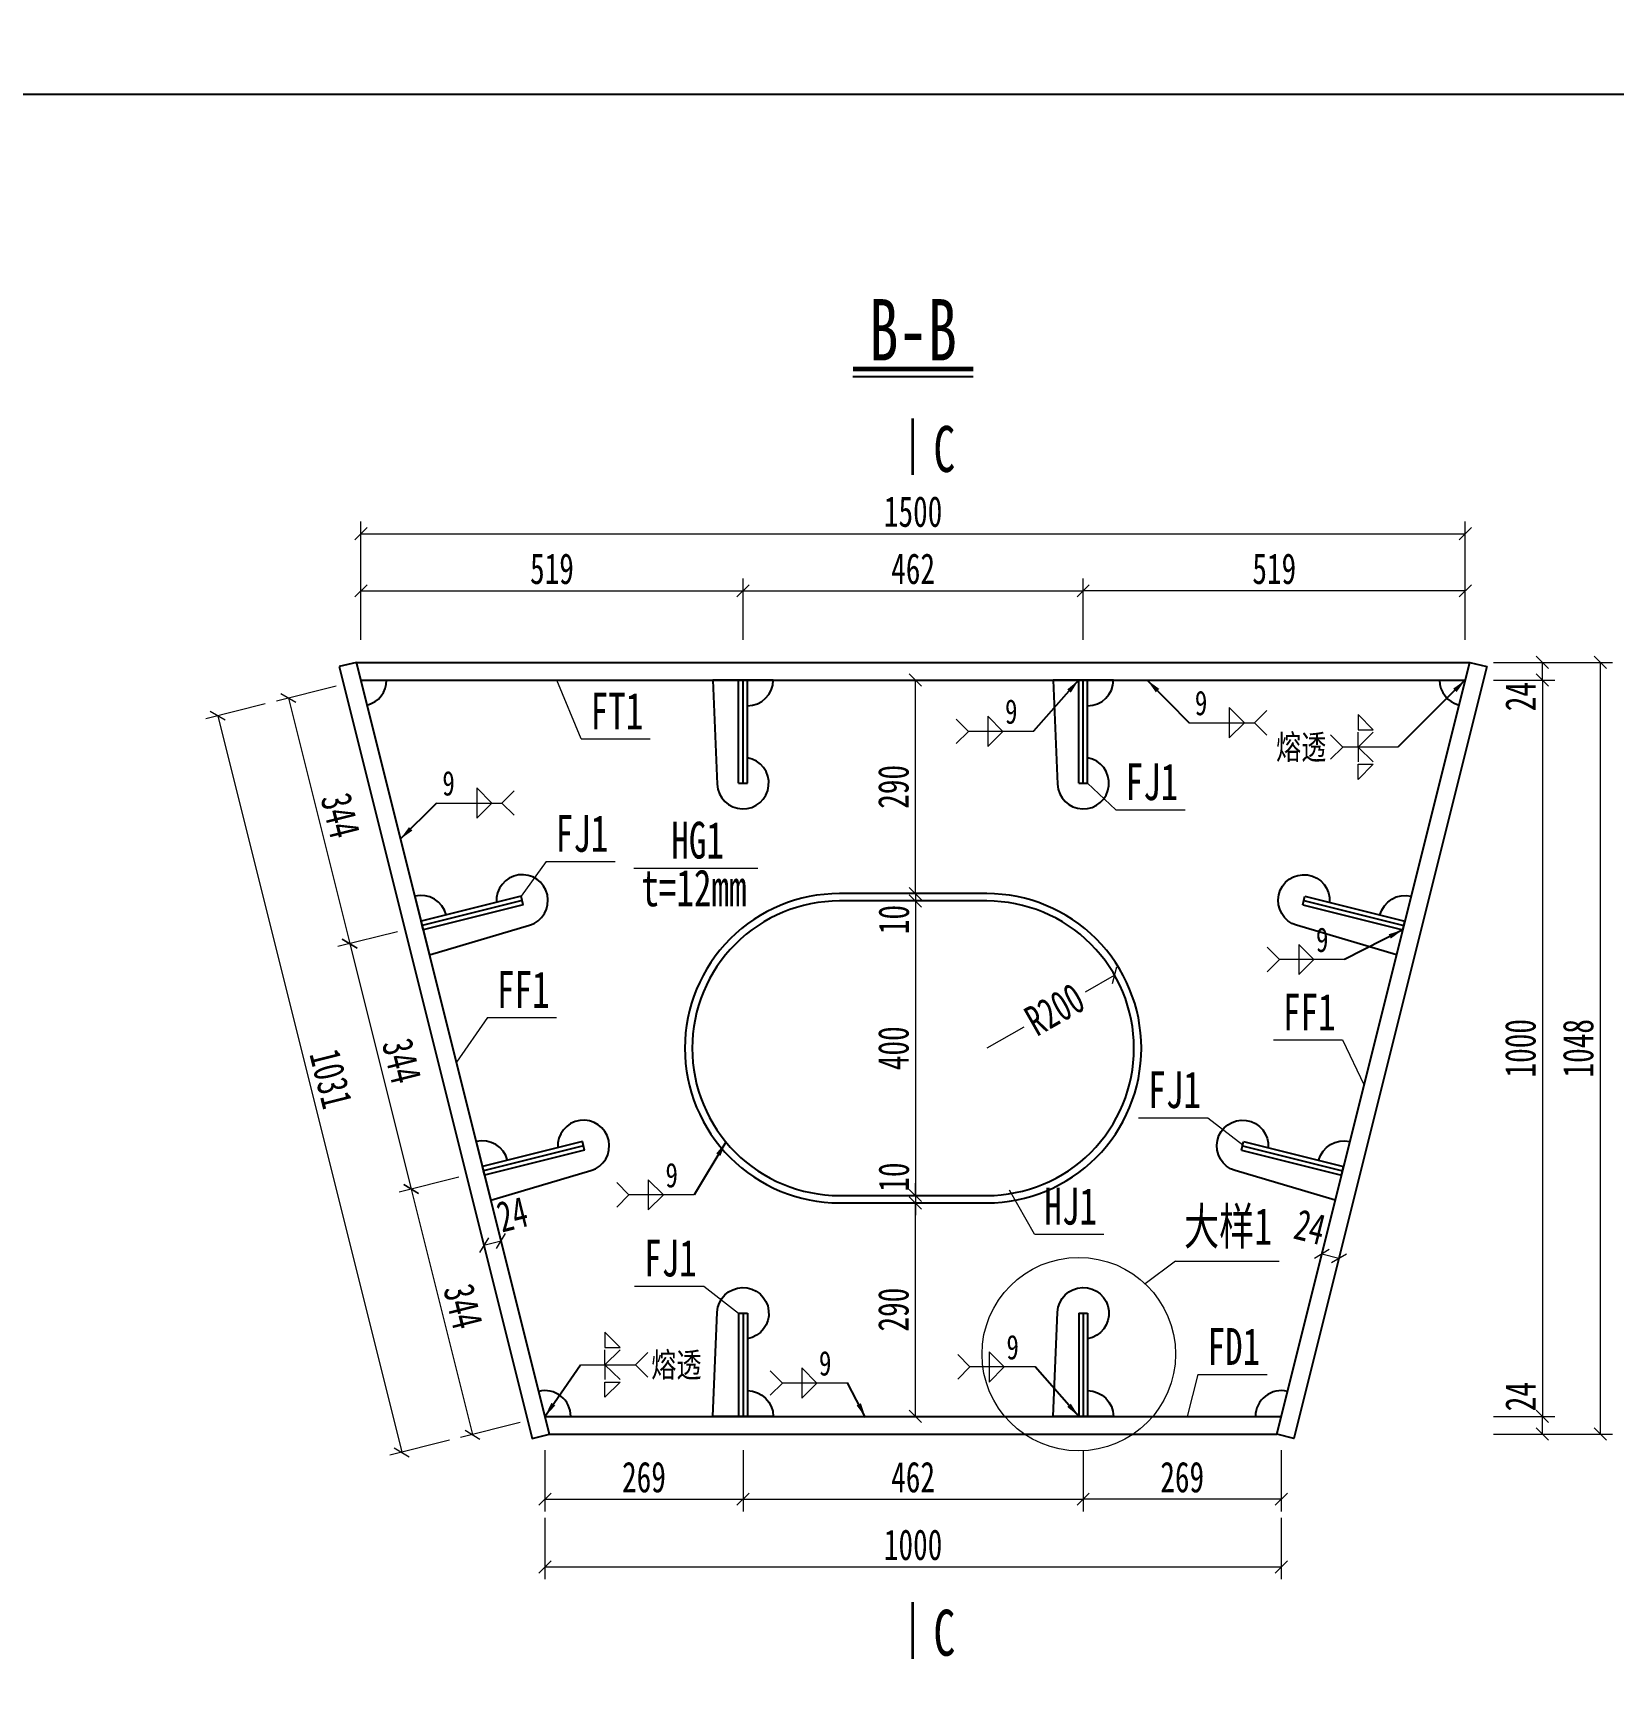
# Model space of a CAD drawing. Header units: millimetres. Extents: x -60009 to 63758, y -2164 to 95433.
# Drawn here: x 8964 to 11111, y 32391 to 34644 of the extents above; entities that cross this region are included whole.
import ezdxf
from ezdxf.enums import TextEntityAlignment as Align

# ---------------------------------------------------------------- set-up
doc = ezdxf.new("R2010")
doc.units = ezdxf.units.MM
doc.layers.get('Defpoints').update_dxf_attribs({"color": 8})
for name, color, linetype, lineweight in [('Dim', 4, 'Continuous', 15), ('文字', 7, 'Continuous', 15), ('标注线及字体', 2, 'Continuous', 15), ('粗线', 3, 'Continuous', 35), ('细实线', 4, 'Continuous', 15), ('钢板粗线', 1, 'Continuous', 25)]:
    doc.layers.add(name, color=color, linetype=linetype, lineweight=lineweight)
doc.layers.add('Text', color=4, linetype='Continuous')
doc.styles.add('111', font='仿宋_GB2312.TTF', dxfattribs={"width": 0.7})
doc.styles.add('BM_Dim', font='仿宋_GB2312.TTF', dxfattribs={"width": 0.85})
doc.styles.add('SMEDI', font='仿宋_GB2312.TTF', dxfattribs={"width": 0.75})
doc.styles.get("Standard").update_dxf_attribs({"font": '仿宋_GB2312.TTF'})
doc.dimstyles.new('200', dxfattribs={"dimscale": 0, "dimtxt": 2.5, "dimasz": 1, "dimexe": 1, "dimexo": 1, "dimgap": 0.6, "dimtad": 1, "dimdec": 0, "dimdsep": 46, "dimtxsty": '111', "dimblk": 'OBLIQUE', "dimcen": 0, "dimclrd": 4, "dimclre": 4, "dimclrt": 4, "dimadec": 1, "dimazin": 2, "dimtfac": 1, "dimtdec": 0, "dimtix": 1, "dimtmove": 2, "dimatfit": 3, "dimfxl": 4, "dimfxlon": 1, "dimtolj": 1, "dimlwd": -1, "dimlwe": -1, "dimarcsym": 0})
doc.dimstyles.new('MSteel_1.0_1.0', dxfattribs={"dimtxt": 3, "dimasz": 1.2, "dimexe": 1, "dimexo": 1, "dimgap": 1, "dimtad": 3, "dimtoh": 1, "dimdec": 0, "dimzin": 0, "dimdsep": 46, "dimtxsty": 'Standard', "dimblk": 'ARCHTICK', "dimcen": 0.09, "dimclrd": 3, "dimclre": 3, "dimadec": 0, "dimazin": 0, "dimtfac": 1, "dimtdec": 4, "dimtofl": 0, "dimtmove": 0, "dimatfit": 3, "dimfxl": 1, "dimtolj": 1, "dimtzin": 0, "dimarcsym": 0})

# ---------------------------------------------------------------- blocks, each defined once
blk = doc.blocks.new('_Oblique')
at = {"color": 0, "linetype": 'ByBlock', "lineweight": -2}
blk.add_line((-0.5, -0.5), (0.5, 0.5), dxfattribs=at)
blk = doc.blocks.new('*D271')
at = {"layer": 'Defpoints', "color": 0, "transparency": 16777216}
for p in [(21100.9, 67033.4), (21986.2, 67032), (21984.6, 66032), (21099.3, 66017.4), (21099.2, 65919.6)]:
    blk.add_point(p, dxfattribs=at)
at = {"layer": '细实线', "color": 4, "transparency": 16777216}
for p, q in [((21099.2, 65986.3), (21099.1, 65903)), ((21984.6, 65984.9), (21984.4, 65901.5))]:
    blk.add_line(p, q, dxfattribs=at)
blk.add_arc((-34515894092.1, -21492456430780), 21492484212182.8, 89.907985640573, 89.907985642933, dxfattribs=at)
at = {"layer": '细实线', "color": 4, "transparency": 16777216, "xscale": 16.66666666666666, "yscale": 16.66666666666666, "zscale": 16.66666666666666}
for p, rotation in [((21099.1, 65919.6), 179.9079856429328), ((21984.4, 65918.2), 359.9079856405726)]:
    blk.add_blockref('_Oblique', p, dxfattribs=dict(at, rotation=rotation))
at = {"layer": '细实线', "color": 4, "transparency": 16777216, "insert": (21541.8, 65948.7), "char_height": 41.67, "attachment_point": 5, "rotation": 359.908, "style": '111'}
blk.add_mtext('885', dxfattribs=at)
blk = doc.blocks.new('*D273')
at = {"layer": 'Defpoints', "color": 0, "transparency": 16777216}
for p in [(21101.2, 67117), (21100.9, 67033.4), (21986.2, 67032), (21984.6, 66032), (21099.3, 66017.4)]:
    blk.add_point(p, dxfattribs=at)
at = {"layer": '细实线', "color": 4, "transparency": 16777216}
for p, q in [((21100.9, 67050.4), (21101.1, 67133.7)), ((21986.3, 67049), (21986.4, 67132.3))]:
    blk.add_line(p, q, dxfattribs=at)
blk.add_arc((-34515894092.1, -21492456430780), 21492484213380.2, 89.907985640573, 89.907985642933, dxfattribs=at)
at = {"layer": '细实线', "color": 4, "transparency": 16777216, "xscale": 16.66666666666666, "yscale": 16.66666666666666, "zscale": 16.66666666666666}
for p, rotation in [((21101.1, 67117), 179.9079856429328), ((21986.4, 67115.6), 359.9079856405726)]:
    blk.add_blockref('_Oblique', p, dxfattribs=dict(at, rotation=rotation))
at = {"layer": '细实线', "color": 4, "transparency": 16777216, "insert": (21543.8, 67146.2), "char_height": 41.67, "attachment_point": 5, "rotation": 359.908, "style": '111'}
blk.add_mtext('885', dxfattribs=at)
blk = doc.blocks.new('12-140加劲 有焊孔')
at = {"layer": '钢板粗线'}
for p, q in [((41, 0), (35, 141.5)), ((-41, 0), (41, 0))]:
    blk.add_line(p, q, dxfattribs=at)
for centre, start, end in [((0, 140), 2.441, 260.1291), ((-6, 0), 90, 180)]:
    blk.add_arc(centre, 35, start, end, dxfattribs=at)
blk = doc.blocks.new('*D847')
at = {"layer": 'Defpoints', "color": 0}
for p in [(10120.4, 33475), (10120.4, 33465), (10162.3, 33465)]:
    blk.add_point(p, dxfattribs=at)
at = {"layer": '细实线', "color": 4}
for p, q in [((10137, 33475), (10179, 33475)), ((10162.3, 33475), (10162.3, 33491.7)), ((10162.3, 33475), (10162.3, 33465)), ((10137, 33465), (10179, 33465)), ((10162.3, 33465), (10162.3, 33448.4))]:
    blk.add_line(p, q, dxfattribs=at)
at = {"layer": '细实线', "color": 4, "xscale": 16.66666666666666, "yscale": 16.66666666666666, "zscale": 16.66666666666666}
for p, rotation in [((10162.3, 33475), 270), ((10162.3, 33465), 90)]:
    blk.add_blockref('_Oblique', p, dxfattribs=dict(at, rotation=rotation))
at = {"layer": '细实线', "color": 4, "insert": (10133, 33439.8), "char_height": 41.67, "attachment_point": 5, "rotation": 90, "style": '111'}
blk.add_mtext('\\A1;10', dxfattribs=at)
blk = doc.blocks.new('*D848')
at = {"layer": 'Defpoints', "color": 0}
for p in [(10120.4, 33765), (10162.3, 33765), (10120.4, 33475)]:
    blk.add_point(p, dxfattribs=at)
at = {"layer": '细实线', "color": 4}
for p, q in [((10137, 33765), (10179, 33765)), ((10162.3, 33475), (10162.3, 33765)), ((10137, 33475), (10179, 33475))]:
    blk.add_line(p, q, dxfattribs=at)
at = {"layer": '细实线', "color": 4, "xscale": 16.66666666666666, "yscale": 16.66666666666666, "zscale": 16.66666666666666}
for p, rotation in [((10162.3, 33765), 90), ((10162.3, 33475), 270)]:
    blk.add_blockref('_Oblique', p, dxfattribs=dict(at, rotation=rotation))
at = {"layer": '细实线', "color": 4, "insert": (10132.5, 33620), "char_height": 41.67, "attachment_point": 5, "rotation": 90, "style": '111'}
blk.add_mtext('\\A1;290', dxfattribs=at)
blk = doc.blocks.new('*D849')
at = {"layer": 'Defpoints', "color": 0}
for p in [(10120.4, 33465), (10120.4, 33065), (10162.3, 33065)]:
    blk.add_point(p, dxfattribs=at)
at = {"layer": '细实线', "color": 4}
for p, q in [((10137, 33465), (10179, 33465)), ((10162.3, 33465), (10162.3, 33065)), ((10137, 33065), (10179, 33065))]:
    blk.add_line(p, q, dxfattribs=at)
at = {"layer": '细实线', "color": 4, "xscale": 16.66666666666666, "yscale": 16.66666666666666, "zscale": 16.66666666666666}
for p, rotation in [((10162.3, 33465), 90), ((10162.3, 33065), 270)]:
    blk.add_blockref('_Oblique', p, dxfattribs=dict(at, rotation=rotation))
at = {"layer": '细实线', "color": 4, "insert": (10132.5, 33265), "char_height": 41.67, "attachment_point": 5, "rotation": 90, "style": '111'}
blk.add_mtext('\\A1;400', dxfattribs=at)
blk = doc.blocks.new('*D850')
at = {"layer": 'Defpoints', "color": 0}
for p in [(10120.4, 33065), (10120.4, 33055), (10162.3, 33055)]:
    blk.add_point(p, dxfattribs=at)
at = {"layer": '细实线', "color": 4}
for p, q in [((10162.3, 33065), (10162.3, 33081.7)), ((10137, 33065), (10179, 33065)), ((10137, 33055), (10179, 33055)), ((10162.3, 33065), (10162.3, 33055)), ((10162.3, 33055), (10162.3, 33038.4))]:
    blk.add_line(p, q, dxfattribs=at)
at = {"layer": '细实线', "color": 4, "xscale": 16.66666666666666, "yscale": 16.66666666666666, "zscale": 16.66666666666666}
for p, rotation in [((10162.3, 33065), 270), ((10162.3, 33055), 90)]:
    blk.add_blockref('_Oblique', p, dxfattribs=dict(at, rotation=rotation))
at = {"layer": '细实线', "color": 4, "insert": (10133, 33090), "char_height": 41.67, "attachment_point": 5, "rotation": 90, "style": '111'}
blk.add_mtext('\\A1;10', dxfattribs=at)
blk = doc.blocks.new('*D851')
at = {"layer": 'Defpoints', "color": 0}
for p in [(10120.4, 33055), (10162.3, 33055), (10120.4, 32765)]:
    blk.add_point(p, dxfattribs=at)
at = {"layer": '细实线', "color": 4}
for p, q in [((10137, 33055), (10179, 33055)), ((10162.3, 32765), (10162.3, 33055)), ((10137, 32765), (10179, 32765))]:
    blk.add_line(p, q, dxfattribs=at)
at = {"layer": '细实线', "color": 4, "xscale": 16.66666666666666, "yscale": 16.66666666666666, "zscale": 16.66666666666666}
for p, rotation in [((10162.3, 33055), 90), ((10162.3, 32765), 270)]:
    blk.add_blockref('_Oblique', p, dxfattribs=dict(at, rotation=rotation))
at = {"layer": '细实线', "color": 4, "insert": (10132.5, 32910), "char_height": 41.67, "attachment_point": 5, "rotation": 90, "style": '111'}
blk.add_mtext('\\A1;290', dxfattribs=at)
blk = doc.blocks.new('_ArchTick')
at = {"color": 0, "linetype": 'ByBlock', "const_width": 0.15}
blk.add_lwpolyline([(-0.5, -0.5), (0.5, 0.5)], dxfattribs=at)
blk = doc.blocks.new('角焊缝1')
at = {"layer": 'Dim'}
blk.add_line((-3101.17, 370.22), (-3106.48, 370.22), dxfattribs=at)
blk.add_lwpolyline([(-3107.48, 369.22), (-3106.48, 370.22), (-3107.48, 371.22)], dxfattribs=at)
blk.add_lwpolyline([(-3104.91, 371.45), (-3104.91, 368.99), (-3103.68, 370.22)], close=True, dxfattribs=at)
blk = doc.blocks.new('*D852')
at = {"layer": 'Defpoints', "color": 0}
for p in [(10432.8, 33364.1), (10259.1, 33265)]:
    blk.add_point(p, dxfattribs=at)
at = {"layer": '细实线', "color": 4}
for p, q in [((10393.4, 33341.6), (10432.8, 33364.1)), ((10309.4, 33293.7), (10259.1, 33265))]:
    blk.add_line(p, q, dxfattribs=at)
at = {"layer": '细实线', "color": 4, "xscale": 16.66666666666666, "yscale": 16.66666666666666, "zscale": 16.66666666666666, "rotation": 29.68905914116267}
blk.add_blockref('_Oblique', (10432.8, 33364.1), dxfattribs=at)
at = {"layer": '细实线', "color": 4, "insert": (10351.4, 33317.7), "char_height": 41.67, "attachment_point": 5, "rotation": 29.6891, "style": '111'}
blk.add_mtext('\\A1;R200', dxfattribs=at)
blk = doc.blocks.new('角焊缝2')
at = {"layer": 'Dim'}
blk.add_line((-3138.01, 370.22), (-3132.7, 370.22), dxfattribs=at)
blk.add_lwpolyline([(-3134.75, 371.45), (-3134.75, 368.99), (-3133.52, 370.22)], close=True, dxfattribs=at)
blk.add_lwpolyline([(-3131.7, 369.22), (-3132.7, 370.22), (-3131.7, 371.22)], dxfattribs=at)
blk = doc.blocks.new('12-140加劲 无焊孔')
at = {"layer": 'Defpoints'}
blk.add_line((0, -140), (0, 0), dxfattribs=at)
at = {"layer": '钢板粗线'}
for p, q in [((-6, 0), (6, 0)), ((-6, -140), (-6, 0)), ((6, -140), (6, 0)), ((-6, -140), (6, -140))]:
    blk.add_line(p, q, dxfattribs=at)
blk = doc.blocks.new('*D853')
at = {"layer": 'Defpoints', "color": 0}
for p in [(9928.1, 33886.2), (9409.1, 33765), (9928.1, 33765)]:
    blk.add_point(p, dxfattribs=at)
at = {"layer": '细实线', "color": 4}
for p, q in [((9409.1, 33819.5), (9409.1, 33902.9)), ((9928.1, 33819.5), (9928.1, 33902.9)), ((9409.1, 33886.2), (9928.1, 33886.2))]:
    blk.add_line(p, q, dxfattribs=at)
at = {"layer": '细实线', "color": 4, "xscale": 16.66666666666666, "yscale": 16.66666666666666, "zscale": 16.66666666666666, "rotation": 180}
blk.add_blockref('_Oblique', (9409.1, 33886.2), dxfattribs=at)
at = {"layer": '细实线', "color": 4, "xscale": 16.66666666666666, "yscale": 16.66666666666666, "zscale": 16.66666666666666}
blk.add_blockref('_Oblique', (9928.1, 33886.2), dxfattribs=at)
at = {"layer": '细实线', "color": 4, "insert": (9668.6, 33916), "char_height": 41.67, "attachment_point": 5, "style": '111'}
blk.add_mtext('\\A1;519', dxfattribs=at)
blk = doc.blocks.new('*D854')
at = {"layer": 'Defpoints', "color": 0}
for p in [(10390.1, 33886.2), (9928.1, 33765), (10390.1, 33765)]:
    blk.add_point(p, dxfattribs=at)
at = {"layer": '细实线', "color": 4}
for p, q in [((9928.1, 33819.5), (9928.1, 33902.9)), ((10390.1, 33819.5), (10390.1, 33902.9)), ((9928.1, 33886.2), (10390.1, 33886.2))]:
    blk.add_line(p, q, dxfattribs=at)
at = {"layer": '细实线', "color": 4, "xscale": 16.66666666666666, "yscale": 16.66666666666666, "zscale": 16.66666666666666, "rotation": 180}
blk.add_blockref('_Oblique', (9928.1, 33886.2), dxfattribs=at)
at = {"layer": '细实线', "color": 4, "xscale": 16.66666666666666, "yscale": 16.66666666666666, "zscale": 16.66666666666666}
blk.add_blockref('_Oblique', (10390.1, 33886.2), dxfattribs=at)
at = {"layer": '细实线', "color": 4, "insert": (10159.1, 33916), "char_height": 41.67, "attachment_point": 5, "style": '111'}
blk.add_mtext('\\A1;462', dxfattribs=at)
blk = doc.blocks.new('*D855')
at = {"layer": 'Defpoints', "color": 0}
for p in [(10390.1, 33886.2), (10390.1, 33765), (10909.1, 33765)]:
    blk.add_point(p, dxfattribs=at)
at = {"layer": '细实线', "color": 4}
for p, q in [((10390.1, 33819.5), (10390.1, 33902.9)), ((10909.1, 33819.5), (10909.1, 33902.9)), ((10909.1, 33886.2), (10390.1, 33886.2))]:
    blk.add_line(p, q, dxfattribs=at)
at = {"layer": '细实线', "color": 4, "xscale": 16.66666666666666, "yscale": 16.66666666666666, "zscale": 16.66666666666666, "rotation": 180}
blk.add_blockref('_Oblique', (10390.1, 33886.2), dxfattribs=at)
at = {"layer": '细实线', "color": 4, "xscale": 16.66666666666666, "yscale": 16.66666666666666, "zscale": 16.66666666666666}
blk.add_blockref('_Oblique', (10909.1, 33886.2), dxfattribs=at)
at = {"layer": '细实线', "color": 4, "insert": (10649.6, 33916), "char_height": 41.67, "attachment_point": 5, "style": '111'}
blk.add_mtext('\\A1;519', dxfattribs=at)
blk = doc.blocks.new('*D856')
at = {"layer": 'Defpoints', "color": 0}
for p in [(10909.1, 33963.8), (9409.1, 33765), (10909.1, 33765)]:
    blk.add_point(p, dxfattribs=at)
at = {"layer": '细实线', "color": 4}
for p, q in [((9409.1, 33897.1), (9409.1, 33980.5)), ((10909.1, 33897.1), (10909.1, 33980.5)), ((9409.1, 33963.8), (10909.1, 33963.8))]:
    blk.add_line(p, q, dxfattribs=at)
at = {"layer": '细实线', "color": 4, "xscale": 16.66666666666666, "yscale": 16.66666666666666, "zscale": 16.66666666666666, "rotation": 180}
blk.add_blockref('_Oblique', (9409.1, 33963.8), dxfattribs=at)
at = {"layer": '细实线', "color": 4, "xscale": 16.66666666666666, "yscale": 16.66666666666666, "zscale": 16.66666666666666}
blk.add_blockref('_Oblique', (10909.1, 33963.8), dxfattribs=at)
at = {"layer": '细实线', "color": 4, "insert": (10159.1, 33993.6), "char_height": 41.67, "attachment_point": 5, "style": '111'}
blk.add_mtext('\\A1;1500', dxfattribs=at)
blk = doc.blocks.new('*D857')
at = {"layer": 'Defpoints', "color": 0}
for p in [(9409.1, 33765), (9492.4, 33431.7), (9394, 33407.1)]:
    blk.add_point(p, dxfattribs=at)
at = {"layer": '细实线', "color": 4}
for p, q in [((9375.4, 33756.6), (9294.5, 33736.4)), ((9310.7, 33740.4), (9394, 33407.1)), ((9458.7, 33423.3), (9377.9, 33403.1))]:
    blk.add_line(p, q, dxfattribs=at)
at = {"layer": '细实线', "color": 4, "xscale": 16.66666666666666, "yscale": 16.66666666666666, "zscale": 16.66666666666666}
for p, rotation in [((9310.7, 33740.4), 104.0362434679329), ((9394, 33407.1), 284.0362434679329)]:
    blk.add_blockref('_Oblique', p, dxfattribs=dict(at, rotation=rotation))
at = {"layer": '细实线', "color": 4, "insert": (9381.3, 33581), "char_height": 41.67, "attachment_point": 5, "rotation": 284.0362, "style": '111'}
blk.add_mtext('\\A1;344', dxfattribs=at)
blk = doc.blocks.new('*D858')
at = {"layer": 'Defpoints', "color": 0}
for p in [(9492.4, 33431.7), (9575.7, 33098.4), (9477.4, 33073.8)]:
    blk.add_point(p, dxfattribs=at)
at = {"layer": '细实线', "color": 4}
for p, q in [((9458.7, 33423.3), (9377.9, 33403.1)), ((9394, 33407.1), (9477.4, 33073.8)), ((9542.1, 33089.9), (9461.2, 33069.7))]:
    blk.add_line(p, q, dxfattribs=at)
at = {"layer": '细实线', "color": 4, "xscale": 16.66666666666666, "yscale": 16.66666666666666, "zscale": 16.66666666666666}
for p, rotation in [((9394, 33407.1), 104.0362434679324), ((9477.4, 33073.8), 284.0362434679324)]:
    blk.add_blockref('_Oblique', p, dxfattribs=dict(at, rotation=rotation))
at = {"layer": '细实线', "color": 4, "insert": (9464.6, 33247.7), "char_height": 41.67, "attachment_point": 5, "rotation": 284.0362, "style": '111'}
blk.add_mtext('\\A1;344', dxfattribs=at)
blk = doc.blocks.new('*D859')
at = {"layer": 'Defpoints', "color": 0}
for p in [(9575.7, 33098.4), (9659.1, 32765), (9560.7, 32740.4)]:
    blk.add_point(p, dxfattribs=at)
at = {"layer": '细实线', "color": 4}
for p, q in [((9542.1, 33089.9), (9461.2, 33069.7)), ((9477.4, 33073.8), (9560.7, 32740.4)), ((9625.4, 32756.6), (9544.5, 32736.4))]:
    blk.add_line(p, q, dxfattribs=at)
at = {"layer": '细实线', "color": 4, "xscale": 16.66666666666666, "yscale": 16.66666666666666, "zscale": 16.66666666666666}
for p, rotation in [((9477.4, 33073.8), 104.0362434679082), ((9560.7, 32740.4), 284.0362434679082)]:
    blk.add_blockref('_Oblique', p, dxfattribs=dict(at, rotation=rotation))
at = {"layer": '细实线', "color": 4, "insert": (9548, 32914.3), "char_height": 41.67, "attachment_point": 5, "rotation": 284.0362, "style": '111'}
blk.add_mtext('\\A1;344', dxfattribs=at)
blk = doc.blocks.new('*D860')
at = {"layer": 'Defpoints', "color": 0}
for p in [(9409.1, 33765), (9659.1, 32765), (9464.6, 32716.4)]:
    blk.add_point(p, dxfattribs=at)
at = {"layer": '细实线', "color": 4}
for p, q in [((9279.3, 33732.6), (9198.4, 33712.4)), ((9214.6, 33716.4), (9464.6, 32716.4)), ((9529.3, 32732.6), (9448.4, 32712.4))]:
    blk.add_line(p, q, dxfattribs=at)
at = {"layer": '细实线', "color": 4, "xscale": 16.66666666666666, "yscale": 16.66666666666666, "zscale": 16.66666666666666}
for p, rotation in [((9214.6, 33716.4), 104.0362434679265), ((9464.6, 32716.4), 284.0362434679265)]:
    blk.add_blockref('_Oblique', p, dxfattribs=dict(at, rotation=rotation))
at = {"layer": '细实线', "color": 4, "insert": (9368.5, 33223.6), "char_height": 41.67, "attachment_point": 5, "rotation": 284.0362, "style": '111'}
blk.add_mtext('\\A1;1031', dxfattribs=at)
blk = doc.blocks.new('*D861')
at = {"layer": 'Defpoints', "color": 0}
for p in [(9659.1, 32765), (9928.1, 32765), (9928.1, 32652.6)]:
    blk.add_point(p, dxfattribs=at)
at = {"layer": '细实线', "color": 4}
for p, q in [((9659.1, 32719.3), (9659.1, 32635.9)), ((9928.1, 32719.3), (9928.1, 32635.9)), ((9659.1, 32652.6), (9928.1, 32652.6))]:
    blk.add_line(p, q, dxfattribs=at)
at = {"layer": '细实线', "color": 4, "xscale": 16.66666666666666, "yscale": 16.66666666666666, "zscale": 16.66666666666666, "rotation": 180}
blk.add_blockref('_Oblique', (9659.1, 32652.6), dxfattribs=at)
at = {"layer": '细实线', "color": 4, "xscale": 16.66666666666666, "yscale": 16.66666666666666, "zscale": 16.66666666666666}
blk.add_blockref('_Oblique', (9928.1, 32652.6), dxfattribs=at)
at = {"layer": '细实线', "color": 4, "insert": (9793.6, 32682.4), "char_height": 41.67, "attachment_point": 5, "style": '111'}
blk.add_mtext('\\A1;269', dxfattribs=at)
blk = doc.blocks.new('*D862')
at = {"layer": 'Defpoints', "color": 0}
for p in [(9928.1, 32765), (10390.1, 32765), (10390.1, 32652.6)]:
    blk.add_point(p, dxfattribs=at)
at = {"layer": '细实线', "color": 4}
for p, q in [((9928.1, 32719.3), (9928.1, 32635.9)), ((10390.1, 32719.3), (10390.1, 32635.9)), ((9928.1, 32652.6), (10390.1, 32652.6))]:
    blk.add_line(p, q, dxfattribs=at)
at = {"layer": '细实线', "color": 4, "xscale": 16.66666666666666, "yscale": 16.66666666666666, "zscale": 16.66666666666666, "rotation": 180}
blk.add_blockref('_Oblique', (9928.1, 32652.6), dxfattribs=at)
at = {"layer": '细实线', "color": 4, "xscale": 16.66666666666666, "yscale": 16.66666666666666, "zscale": 16.66666666666666}
blk.add_blockref('_Oblique', (10390.1, 32652.6), dxfattribs=at)
at = {"layer": '细实线', "color": 4, "insert": (10159.1, 32682.4), "char_height": 41.67, "attachment_point": 5, "style": '111'}
blk.add_mtext('\\A1;462', dxfattribs=at)
blk = doc.blocks.new('*D863')
at = {"layer": 'Defpoints', "color": 0}
for p in [(10390.1, 32765), (10659.1, 32765), (10390.1, 32652.6)]:
    blk.add_point(p, dxfattribs=at)
at = {"layer": '细实线', "color": 4}
for p, q in [((10390.1, 32719.3), (10390.1, 32635.9)), ((10659.1, 32719.3), (10659.1, 32635.9)), ((10659.1, 32652.6), (10390.1, 32652.6))]:
    blk.add_line(p, q, dxfattribs=at)
at = {"layer": '细实线', "color": 4, "xscale": 16.66666666666666, "yscale": 16.66666666666666, "zscale": 16.66666666666666, "rotation": 180}
blk.add_blockref('_Oblique', (10390.1, 32652.6), dxfattribs=at)
at = {"layer": '细实线', "color": 4, "xscale": 16.66666666666666, "yscale": 16.66666666666666, "zscale": 16.66666666666666}
blk.add_blockref('_Oblique', (10659.1, 32652.6), dxfattribs=at)
at = {"layer": '细实线', "color": 4, "insert": (10524.6, 32682.4), "char_height": 41.67, "attachment_point": 5, "style": '111'}
blk.add_mtext('\\A1;269', dxfattribs=at)
blk = doc.blocks.new('*D864')
at = {"layer": 'Defpoints', "color": 0}
for p in [(9659.1, 32765), (10659.1, 32765), (10659.1, 32560.6)]:
    blk.add_point(p, dxfattribs=at)
at = {"layer": '细实线', "color": 4}
for p, q in [((9659.1, 32627.3), (9659.1, 32544)), ((10659.1, 32627.3), (10659.1, 32544)), ((9659.1, 32560.6), (10659.1, 32560.6))]:
    blk.add_line(p, q, dxfattribs=at)
at = {"layer": '细实线', "color": 4, "xscale": 16.66666666666666, "yscale": 16.66666666666666, "zscale": 16.66666666666666, "rotation": 180}
blk.add_blockref('_Oblique', (9659.1, 32560.6), dxfattribs=at)
at = {"layer": '细实线', "color": 4, "xscale": 16.66666666666666, "yscale": 16.66666666666666, "zscale": 16.66666666666666}
blk.add_blockref('_Oblique', (10659.1, 32560.6), dxfattribs=at)
at = {"layer": '细实线', "color": 4, "insert": (10159.1, 32590.5), "char_height": 41.67, "attachment_point": 5, "style": '111'}
blk.add_mtext('\\A1;1000', dxfattribs=at)
blk = doc.blocks.new('*D865')
at = {"layer": 'Defpoints', "color": 0}
for p in [(10865.2, 33765), (10621.4, 32765), (11013.8, 32765)]:
    blk.add_point(p, dxfattribs=at)
at = {"layer": '细实线', "color": 4}
for p, q in [((10947.2, 33765), (11030.5, 33765)), ((11013.8, 33765), (11013.8, 32765)), ((10947.2, 32765), (11030.5, 32765))]:
    blk.add_line(p, q, dxfattribs=at)
at = {"layer": '细实线', "color": 4, "xscale": 16.66666666666666, "yscale": 16.66666666666666, "zscale": 16.66666666666666}
for p, rotation in [((11013.8, 33765), 90), ((11013.8, 32765), 270)]:
    blk.add_blockref('_Oblique', p, dxfattribs=dict(at, rotation=rotation))
at = {"layer": '细实线', "color": 4, "insert": (10984, 33265), "char_height": 41.67, "attachment_point": 5, "rotation": 90, "style": '111'}
blk.add_mtext('\\A1;1000', dxfattribs=at)
blk = doc.blocks.new('*D866')
at = {"layer": 'Defpoints', "color": 0}
for p in [(10865.7, 33789), (11013.8, 33789), (10865.2, 33765)]:
    blk.add_point(p, dxfattribs=at)
at = {"layer": '细实线', "color": 4}
for p, q in [((10947.2, 33789), (11030.5, 33789)), ((11013.8, 33765), (11013.8, 33789)), ((10947.2, 33765), (11030.5, 33765))]:
    blk.add_line(p, q, dxfattribs=at)
at = {"layer": '细实线', "color": 4, "xscale": 16.66666666666666, "yscale": 16.66666666666666, "zscale": 16.66666666666666}
for p, rotation in [((11013.8, 33789), 90), ((11013.8, 33765), 270)]:
    blk.add_blockref('_Oblique', p, dxfattribs=dict(at, rotation=rotation))
at = {"layer": '细实线', "color": 4, "insert": (10984, 33742.5), "char_height": 41.67, "attachment_point": 5, "rotation": 90, "style": '111'}
blk.add_mtext('\\A1;24', dxfattribs=at)
blk = doc.blocks.new('*D867')
at = {"layer": 'Defpoints', "color": 0}
for p in [(10621.4, 32765), (11013.8, 32765), (10620.8, 32741)]:
    blk.add_point(p, dxfattribs=at)
at = {"layer": '细实线', "color": 4}
for p, q in [((10947.2, 32765), (11030.5, 32765)), ((11013.8, 32741), (11013.8, 32765)), ((10947.2, 32741), (11030.5, 32741))]:
    blk.add_line(p, q, dxfattribs=at)
at = {"layer": '细实线', "color": 4, "xscale": 16.66666666666666, "yscale": 16.66666666666666, "zscale": 16.66666666666666}
for p, rotation in [((11013.8, 32765), 90), ((11013.8, 32741), 270)]:
    blk.add_blockref('_Oblique', p, dxfattribs=dict(at, rotation=rotation))
at = {"layer": '细实线', "color": 4, "insert": (10984, 32791.8), "char_height": 41.67, "attachment_point": 5, "rotation": 90, "style": '111'}
blk.add_mtext('\\A1;24', dxfattribs=at)
blk = doc.blocks.new('*D868')
at = {"layer": 'Defpoints', "color": 0}
for p in [(10865.7, 33789), (10620.8, 32741), (11092.3, 32741)]:
    blk.add_point(p, dxfattribs=at)
at = {"layer": '细实线', "color": 4}
for p, q in [((11025.6, 33789), (11108.9, 33789)), ((11092.3, 33789), (11092.3, 32741)), ((11025.6, 32741), (11108.9, 32741))]:
    blk.add_line(p, q, dxfattribs=at)
at = {"layer": '细实线', "color": 4, "xscale": 16.66666666666666, "yscale": 16.66666666666666, "zscale": 16.66666666666666}
for p, rotation in [((11092.3, 33789), 90), ((11092.3, 32741), 270)]:
    blk.add_blockref('_Oblique', p, dxfattribs=dict(at, rotation=rotation))
at = {"layer": '细实线', "color": 4, "insert": (11062.5, 33265), "char_height": 41.67, "attachment_point": 5, "rotation": 90, "style": '111'}
blk.add_mtext('\\A1;1048', dxfattribs=at)
blk = doc.blocks.new('*D869')
at = {"layer": 'Defpoints', "color": 0}
for p in [(9599.5, 33003.3), (9588.5, 32948.4), (9611.7, 32954.3)]:
    blk.add_point(p, dxfattribs=at)
at = {"layer": '细实线', "color": 4}
for p, q in [((9584.4, 32964.6), (9572.2, 33013.6)), ((9576.2, 32997.5), (9599.5, 33003.3)), ((9607.7, 32970.4), (9595.4, 33019.5))]:
    blk.add_line(p, q, dxfattribs=at)
at = {"layer": '细实线', "color": 4, "xscale": 16.66666666666666, "yscale": 16.66666666666666, "zscale": 16.66666666666666}
for p, rotation in [((9576.2, 32997.5), 194.0362434679222), ((9599.5, 33003.3), 14.03624346792227)]:
    blk.add_blockref('_Oblique', p, dxfattribs=dict(at, rotation=rotation))
at = {"layer": '细实线', "color": 4, "insert": (9614.8, 33039.6), "char_height": 41.67, "attachment_point": 5, "rotation": 14.0362, "style": '111'}
blk.add_mtext('\\A1;24', dxfattribs=at)
blk = doc.blocks.new('*D870')
at = {"layer": 'Defpoints', "color": 0}
for p in [(10737.5, 32979.9), (10703.6, 32943.1), (10726.9, 32937.3)]:
    blk.add_point(p, dxfattribs=at)
at = {"layer": '细实线', "color": 4}
for p, q in [((10707.6, 32959.3), (10718.3, 33001.9)), ((10714.2, 32985.7), (10737.5, 32979.9)), ((10730.9, 32953.5), (10741.6, 32996))]:
    blk.add_line(p, q, dxfattribs=at)
at = {"layer": '细实线', "color": 4, "xscale": 16.66666666666666, "yscale": 16.66666666666666, "zscale": 16.66666666666666}
for p, rotation in [((10714.2, 32985.7), 165.9637565320778), ((10737.5, 32979.9), 345.9637565320777)]:
    blk.add_blockref('_Oblique', p, dxfattribs=dict(at, rotation=rotation))
at = {"layer": '细实线', "color": 4, "insert": (10698.1, 33022.4), "char_height": 41.67, "attachment_point": 5, "rotation": 345.9638, "style": '111'}
blk.add_mtext('\\A1;24', dxfattribs=at)
blk = doc.blocks.new('全融透2')
at = {"layer": 'Dim'}
blk.add_line((0, 0), (-4.48, 0), dxfattribs=at)
for points in [[(-3.23, 2.65), (-3.23, 1.41), (-2, 1.41)], [(-3.23, -2.65), (-3.23, -1.41), (-2, -1.41)]]:
    blk.add_lwpolyline(points, close=True, dxfattribs=at)
for points in [[(-5.48, 1), (-4.48, 0), (-5.48, -1)], [(-2, 1.21), (-3.23, 0), (-3.23, 1.21)], [(-2, -1.21), (-3.23, 0), (-3.23, -1.21)]]:
    blk.add_lwpolyline(points, dxfattribs=at)
at = {"layer": 'Text', "style": 'SMEDI', "width": 0.75}
blk.add_text('熔透', height=2, dxfattribs=at).set_placement((-9.92, 0), align=Align.MIDDLE_LEFT)
blk = doc.blocks.new('全融透1')
at = {"layer": 'Dim'}
blk.add_line((0, 0), (4.48, 0), dxfattribs=at)
for points in [[(2, 2.65), (2, 1.41), (3.23, 1.41)], [(2, -2.65), (2, -1.41), (3.23, -1.41)]]:
    blk.add_lwpolyline(points, close=True, dxfattribs=at)
for points in [[(3.23, 1.21), (2, 0), (2, 1.21)], [(3.23, -1.21), (2, 0), (2, -1.21)], [(5.48, 1), (4.48, 0), (5.48, -1)]]:
    blk.add_lwpolyline(points, dxfattribs=at)
at = {"layer": 'Text', "style": 'SMEDI', "width": 0.75}
blk.add_text('熔透', height=2, dxfattribs=at).set_placement((5.77, 0), align=Align.MIDDLE_LEFT)

msp = doc.modelspace()

# ---------------------------------------------------------------- linework, layer by layer
msp.add_line((10077.4, 34177.4), (10240.8, 34177.4))
at = {"const_width": 6}
msp.add_lwpolyline([(10077.4, 34187.4), (10240.8, 34187.4)], dxfattribs=at)
at = {"layer": 'Defpoints'}
msp.add_lwpolyline([(6349.8, 34560.8), (12766.5, 34560.8), (12766.5, 30297.5), (6349.8, 30297.5)], close=True, dxfattribs=at)
at = {"layer": '粗线'}
for p, q in [((10158.7, 34043.5), (10158.7, 34120.3)), ((10158.7, 32435.8), (10158.7, 32512.6))]:
    msp.add_line(p, q, dxfattribs=at)
at = {"layer": '细实线'}
for p, q in [((9708.1, 33685), (9675.1, 33765)), ((9708.1, 33685), (9802.1, 33685)), ((10434.6, 33588.9), (10396.1, 33625)), ((10434.6, 33588.9), (10528.6, 33588.9)), ((9660.6, 33518.6), (9626.8, 33471.5)), ((9660.6, 33518.6), (9754.6, 33518.6)), ((9779.9, 33509.5), (9948.1, 33509.5)), ((9580.9, 33306.6), (9538.8, 33246.1)), ((9580.9, 33306.6), (9674.9, 33306.6)), ((10648.4, 33276.2), (10742.5, 33276.2)), ((10742.5, 33276.2), (10771.5, 33214.8)), ((10465.4, 33170.6), (10559.5, 33170.6)), ((10559.5, 33170.6), (10606.7, 33133.7)), ((10324.2, 33012.4), (10290.1, 33072.1)), ((10324.2, 33012.4), (10418.2, 33012.4)), ((10515.5, 32975.7), (10474.4, 32945)), ((10515.5, 32975.7), (10656.1, 32975.7)), ((9780.7, 32942), (9874.8, 32942)), ((9874.8, 32942), (9922.1, 32905)), ((10545.9, 32821.8), (10531.1, 32765)), ((10545.9, 32821.8), (10640, 32821.8))]:
    msp.add_line(p, q, dxfattribs=at)
msp.add_circle((10384.1, 32849.6), 131.4, dxfattribs=at)
for p in [(9492.4, 33431.7), (9575.7, 33098.4)]:
    msp.add_point(p, dxfattribs=at)
at = {"layer": '钢板粗线'}
for p, q in [((9403.1, 33789), (10915.1, 33789)), ((9409.1, 33765), (10909.1, 33765)), ((9659.1, 32765), (10659.1, 32765)), ((9665.1, 32741), (10653.1, 32741))]:
    msp.add_line(p, q, dxfattribs=at)
for points in [[(9379.8, 33783.2), (9641.8, 32735.2), (9665.1, 32741), (9403.1, 33789)], [(10938.3, 33783.2), (10676.3, 32735.2), (10653.1, 32741), (10915.1, 33789)]]:
    msp.add_lwpolyline(points, close=True, dxfattribs=at)
for points in [[(10259.1, 33055, 0.414214), (10469.1, 33265, 0.414214), (10259.1, 33475), (10059.1, 33475, 0.414214), (9849.1, 33265, 0.414214), (10059.1, 33055)], [(10259.1, 33065, 0.414214), (10459.1, 33265, 0.414214), (10259.1, 33465), (10059.1, 33465, 0.414214), (9859.1, 33265, 0.414214), (10059.1, 33065)]]:
    msp.add_lwpolyline(points, format="xyb", close=True, dxfattribs=at)
for centre, start, end in [((9409.1, 33765), 284.0362, 0), ((10909.1, 33765), 180, 255.9638), ((9659.1, 32765), 0, 104.0362), ((10659.1, 32765), 75.9638, 180)]:
    msp.add_arc(centre, 35, start, end, dxfattribs=at)

# ---------------------------------------------------------------- block references
at = {"layer": '细实线'}
for name, p, rotation in [('12-140加劲 有焊孔', (9928.1, 33765), 180), ('12-140加劲 有焊孔', (10390.1, 33765), 180), ('12-140加劲 有焊孔', (9492.4, 33431.7), 284.0362434678854), ('12-140加劲 无焊孔', (9492.4, 33431.7), 104.0362434679265), ('12-140加劲 有焊孔', (9575.7, 33098.4), 284.0362434679127), ('12-140加劲 无焊孔', (9575.7, 33098.4), 104.0362434679265)]:
    msp.add_blockref(name, p, dxfattribs=dict(at, rotation=rotation))
for p in [(9928.1, 33765), (10390.1, 33765)]:
    msp.add_blockref('12-140加劲 无焊孔', p, dxfattribs=at)
at = {"layer": '细实线', "xscale": 16.66666666666666, "yscale": 16.66666666666666, "zscale": 16.66666666666666}
for name, p in [('角焊缝2', (62834.3, 27536.7)), ('角焊缝1', (62009.1, 27525)), ('全融透2', (10817.4, 33674.1)), ('角焊缝2', (61812.3, 27427.7)), ('角焊缝1', (62431.4, 27215.2)), ('角焊缝1', (61547.9, 26895.5)), ('全融透1', (9707.3, 32835.1)), ('角焊缝1', (62011, 26661.9)), ('角焊缝1', (61756.4, 26640))]:
    msp.add_blockref(name, p, dxfattribs=at)
at = {"layer": '细实线', "xscale": -1}
for name, p, rotation in [('12-140加劲 有焊孔', (10825.7, 33431.7), 75.96375653211462), ('12-140加劲 无焊孔', (10825.7, 33431.7), 255.9637565320735), ('12-140加劲 有焊孔', (10742.4, 33098.4), 75.96375653208729), ('12-140加劲 无焊孔', (10742.4, 33098.4), 255.9637565320735), ('12-140加劲 无焊孔', (9928.1, 32765), 180), ('12-140加劲 无焊孔', (10390.1, 32765), 180)]:
    msp.add_blockref(name, p, dxfattribs=dict(at, rotation=rotation))
for p in [(9928.1, 32765), (10390.1, 32765)]:
    msp.add_blockref('12-140加劲 有焊孔', p, dxfattribs=at)

# ---------------------------------------------------------------- texts
at = {"layer": 'Text', "style": 'SMEDI', "width": 0.75}
for p in [(10541.7, 33733.9), (10283.9, 33722.3), (9519.7, 33624.9), (10706.2, 33412.4), (9822.7, 33092.7), (10285.8, 32859.1), (10031.2, 32837.2)]:
    msp.add_text('9', height=33.3, dxfattribs=at).set_placement(p, align=Align.MIDDLE_LEFT)
at = {"layer": '文字', "style": 'BM_Dim', "width": 0.7}
for p in [(10201.5, 34047.6), (10201.5, 32440)]:
    msp.add_text('C', height=62.5, dxfattribs=at).set_placement(p, align=Align.CENTER)
for s, p in [('FT1', (9756.9, 33683.1)), ('FJ1', (10483.4, 33587)), ('FJ1', (9709.4, 33516.8)), ('HG1', (9866.5, 33507.6)), ('t=12mm', (9861.4, 33442.8)), ('FF1', (9629.7, 33304.7)), ('FF1', (10697.2, 33274.3)), ('FJ1', (10514.2, 33168.8)), ('HJ1', (10373, 33010.5)), ('大样1', (10586.7, 32983.2)), ('FJ1', (9829.5, 32940.1)), ('FD1', (10594.7, 32820))]:
    msp.add_text(s, height=50, dxfattribs=at).set_placement(p, align=Align.BOTTOM_CENTER)
at = {"layer": '标注线及字体', "style": '111', "width": 0.7}
msp.add_text('B-B', height=83.33, dxfattribs=at).set_placement((10159.1, 34240.7), align=Align.MIDDLE)

# ---------------------------------------------------------------- dimensions: what is measured, and where the dimension line sits
at = {"layer": '细实线'}
for base, picture, middle in [((21101.2, 67117), '*D273', (21543.8, 67146.2)), ((21099.2, 65919.6), '*D271', (21541.8, 65948.7))]:
    dim = msp.add_angular_dim_2l(base=base, line1=((21099.3, 66017.4), (21100.9, 67033.4)), line2=((21986.2, 67032), (21984.6, 66032)), text='885', dimstyle='200', override={"dimscale": 16.666667, "dimtxsty": '111', "dimblk": 'Oblique'}, dxfattribs=at)
    dim.commit()
    dim.dimension.update_dxf_attribs({"geometry": picture, "text_midpoint": middle})
for base, p1, p2, override, picture, middle in [((10909.1, 33963.8), (9409.1, 33765), (10909.1, 33765), {"dimscale": 16.666667}, '*D856', (10159.1, 33993.6)), ((9928.1, 33886.2), (9409.1, 33765), (9928.1, 33765), {"dimscale": 16.666667}, '*D853', (9668.6, 33916)), ((10390.1, 33886.2), (9928.1, 33765), (10390.1, 33765), {"dimscale": 16.666667}, '*D854', (10159.1, 33916)), ((9928.1, 32652.6), (9659.1, 32765), (9928.1, 32765), {"dimscale": 16.666667, "dimblk": 'Oblique'}, '*D861', (9793.6, 32682.4)), ((10659.1, 32560.6), (9659.1, 32765), (10659.1, 32765), {"dimscale": 16.666667, "dimblk": 'Oblique'}, '*D864', (10159.1, 32590.5)), ((10390.1, 32652.6), (9928.1, 32765), (10390.1, 32765), {"dimscale": 16.666667, "dimblk": 'Oblique'}, '*D862', (10159.1, 32682.4))]:
    dim = msp.add_linear_dim(base=base, p1=p1, p2=p2, dimstyle='200', override=override, dxfattribs=at)
    dim.commit()
    dim.dimension.update_dxf_attribs({"geometry": picture, "text_midpoint": middle})
for base, p1, p2, angle, override, picture, middle in [((10390.1, 33886.2), (10909.1, 33765), (10390.1, 33765), 180, {"dimscale": 16.666667}, '*D855', (10649.6, 33916)), ((11092.3, 32741), (10865.7, 33789), (10620.8, 32741), 90, {"dimscale": 16.666667, "dimblk": 'Oblique'}, '*D868', (11062.5, 33265)), ((10162.3, 33765), (10120.4, 33475), (10120.4, 33765), 90, {"dimscale": 16.666667, "dimblk": 'Oblique'}, '*D848', (10132.5, 33620)), ((11013.8, 32765), (10865.2, 33765), (10621.4, 32765), 90, {"dimscale": 16.666667, "dimblk": 'Oblique'}, '*D865', (10984, 33265)), ((10162.3, 33065), (10120.4, 33465), (10120.4, 33065), 90, {"dimscale": 16.666667, "dimblk": 'Oblique'}, '*D849', (10132.5, 33265)), ((10162.3, 33055), (10120.4, 32765), (10120.4, 33055), 90, {"dimscale": 16.666667, "dimblk": 'Oblique'}, '*D851', (10132.5, 32910)), ((10390.1, 32652.6), (10659.1, 32765), (10390.1, 32765), 180, {"dimscale": 16.666667, "dimblk": 'Oblique'}, '*D863', (10524.6, 32682.4))]:
    dim = msp.add_linear_dim(base=base, p1=p1, p2=p2, angle=angle, dimstyle='200', override=override, dxfattribs=at)
    dim.commit()
    dim.dimension.update_dxf_attribs({"geometry": picture, "text_midpoint": middle})
for base, p1, p2, angle, picture, middle, dimtype in [((11013.8, 33789), (10865.2, 33765), (10865.7, 33789), 90, '*D866', (10984, 33742.5), 160), ((10162.3, 33465), (10120.4, 33475), (10120.4, 33465), 90, '*D847', (10133, 33439.8), 160), ((10162.3, 33055), (10120.4, 33065), (10120.4, 33055), 90, '*D850', (10133, 33090), 160), ((9599.5, 33003.3), (9588.5, 32948.4), (9611.7, 32954.3), 14.0362, '*D869', (9614.8, 33039.6), 161), ((10737.5, 32979.9), (10703.6, 32943.1), (10726.9, 32937.3), 345.9638, '*D870', (10698.1, 33022.4), 161), ((11013.8, 32765), (10620.8, 32741), (10621.4, 32765), 90, '*D867', (10984, 32791.8), 160)]:
    dim = msp.add_linear_dim(base=base, p1=p1, p2=p2, angle=angle, dimstyle='200', override={"dimscale": 16.666667, "dimblk": 'Oblique'}, dxfattribs=at)
    dim.commit()
    dim.dimension.update_dxf_attribs({"geometry": picture, "text_midpoint": middle, "dimtype": dimtype})
for p1, p2, distance, picture, middle in [((9409.1, 33765), (9659.1, 32765), -200.4, '*D860', (9368.5, 33223.6)), ((9409.1, 33765), (9492.4, 33431.7), -101.4, '*D857', (9381.3, 33581)), ((9492.4, 33431.7), (9575.7, 33098.4), -101.4, '*D858', (9464.6, 33247.7)), ((9575.7, 33098.4), (9659.1, 32765), -101.4, '*D859', (9548, 32914.3))]:
    dim = msp.add_aligned_dim(p1=p1, p2=p2, distance=distance, dimstyle='200', override={"dimscale": 16.666667, "dimblk": 'Oblique'}, dxfattribs=at)
    dim.commit()
    dim.dimension.update_dxf_attribs({"geometry": picture, "text_midpoint": middle})
dim = msp.add_radius_dim(center=(10259.1, 33265), mpoint=(10432.8, 33364.1), dimstyle='200', override={"dimscale": 16.666667, "dimblk": 'Oblique'}, dxfattribs=at)
dim.commit()
dim.dimension.update_dxf_attribs({"geometry": '*D852', "text_midpoint": (10351.4, 33317.7), "dimtype": 164})

# ---------------------------------------------------------------- leaders
at = {"layer": 'Dim'}
for points in [[(10384.1, 33765.1), (10322.8, 33695.4)], [(10477, 33765), (10534.1, 33707.1)], [(10909.1, 33765.1), (10817.4, 33674.1)], [(9462.6, 33548.9), (9512.1, 33598.1)], [(10824.3, 33425.9), (10745.1, 33385.6)], [(9904.9, 33137.6), (9861.6, 33065.8)], [(9659.1, 32765.1), (9707.3, 32835.1)], [(10384.1, 32765.1), (10324.8, 32832.3)], [(10094.5, 32763.7), (10070.2, 32810.4)]]:
    msp.add_leader(points, dimstyle='MSteel_1.0_1.0', override={"dimscale": 16.666667, "dimclrd": 256}, dxfattribs=at)

doc.saveas('drawing.dxf')
